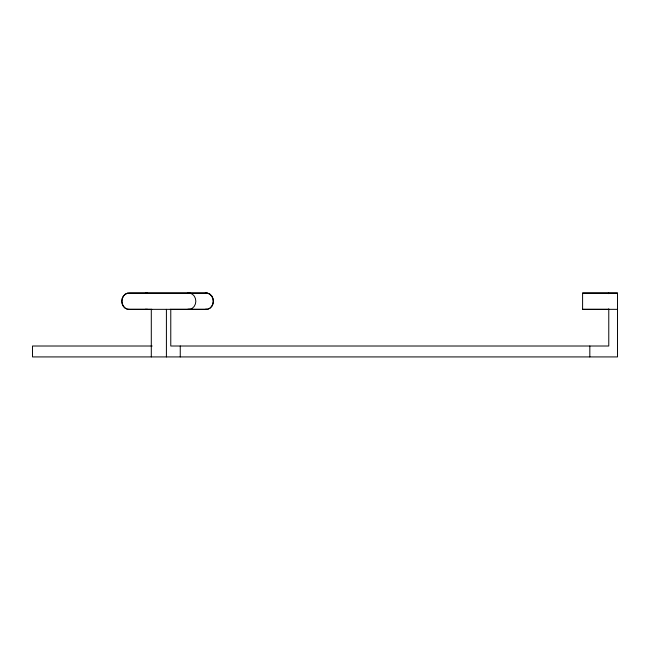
<?xml version="1.0" encoding="UTF-8"?>
<svg xmlns="http://www.w3.org/2000/svg" width="650" height="650" viewBox="0 0 650 650"><rect width="100%" height="100%" fill="white"/><g stroke="black" fill="none" stroke-linecap="round" stroke-linejoin="round"><path stroke-width="0.97" d="M170.324 309.343L205.384 309.351A8.19 7.093 90 0 0 213.363 301.169A8.19 7.093 90 0 0 205.294 293.101L129.87 293.101A8.19 7.093 -90 0 0 121.802 301.169A8.19 7.093 -90 0 0 129.781 309.351L207.058 309.335M608.774 309.351L582.595 309.351L582.595 293.077L617.5 293.077L617.5 356.923L32.5 356.923L32.5 346.011L152.173 346.011M207.147 293.093L129.87 293.077A8.19 7.093 -90 0 0 121.891 301.259A8.19 7.093 -90 0 0 129.959 309.319L151.783 309.327M582.595 293.093L617.5 293.093M582.595 309.335L617.5 309.335M608.774 293.077L608.774 293.67M608.774 308.807L608.774 346.011L170.771 346.011L170.771 309.335M589.826 346.011L589.826 356.923M180.253 346.011L180.253 356.923M166.408 309.335L166.408 356.923M151.296 309.335L151.296 356.923M189.784 309.335A8.19 7.093 -90 0 1 187.931 309.351M189.694 293.093A8.19 7.093 -90 0 0 187.842 293.101A8.19 7.093 90 0 1 195.821 301.259A8.19 7.093 90 0 1 187.752 309.319M147.404 309.319A8.19 7.093 90 0 1 145.559 309.335M205.294 293.077A8.19 7.093 -90 0 1 213.273 301.259A8.19 7.093 -90 0 1 205.205 309.319M147.233 309.351A8.19 7.093 -90 0 1 145.381 309.335M147.322 293.077A8.19 7.093 90 0 0 145.47 293.093A8.19 7.093 -90 0 1 147.322 293.101"/></g></svg>
